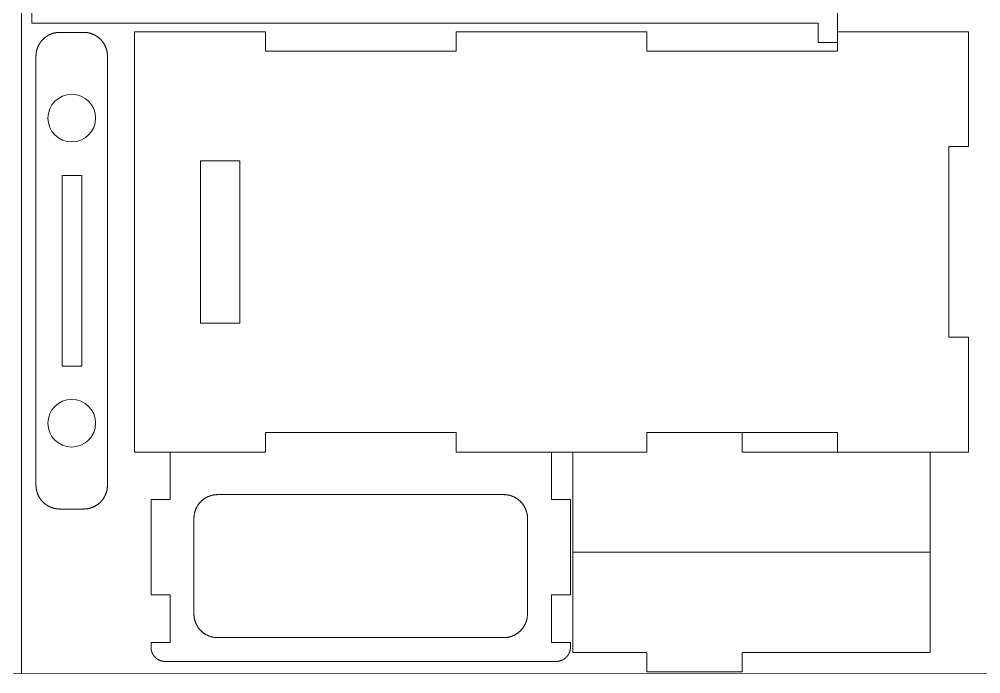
# Model space of a CAD drawing. Header units: inches. Extents: x -505 to 101, y 135 to 440.
# Drawn here: x -303.6 to -101.9, y 135.2 to 272.5 of the extents above; entities that cross this region are included whole.
import ezdxf

# ---------------------------------------------------------------- set-up
doc = ezdxf.new("R2010")
doc.units = ezdxf.units.IN
doc.header["$MEASUREMENT"] = 0
for name, color, linetype in [('Capa 1', 7, 'Continuous'), ('Capa 2', 20, 'Continuous'), ('Capa 3', 150, 'Continuous')]:
    doc.layers.add(name, color=color, linetype=linetype)

msp = doc.modelspace()

# ---------------------------------------------------------------- linework, layer by layer
at = {"layer": 'Capa 1', "color": 28, "lineweight": 9, "true_color": 0x11100b}
for points in [[(-303.12, 135.16), (-303.12, 439.55)], [(-300.97, 271.62), (-300.97, 351.62), (-135.97, 351.62), (-135.97, 355.62), (-131.97, 355.62), (-131.97, 267.62), (-135.97, 267.62), (-135.97, 271.62), (-300.97, 271.62)], [(-295.11, 269.72), (-290.11, 269.72), (-290.05, 269.72), (-290, 269.72), (-289.94, 269.72), (-289.89, 269.72), (-289.83, 269.72), (-289.77, 269.71), (-289.72, 269.71), (-289.66, 269.7), (-289.6, 269.7), (-289.55, 269.69), (-289.49, 269.69), (-289.43, 269.68), (-289.37, 269.67), (-289.32, 269.66), (-289.26, 269.65), (-289.2, 269.64), (-289.14, 269.63), (-289.08, 269.62), (-289.03, 269.61), (-288.97, 269.59), (-288.91, 269.58), (-288.85, 269.56), (-288.79, 269.55), (-288.73, 269.53), (-288.68, 269.51), (-288.62, 269.5), (-288.56, 269.48), (-288.5, 269.46), (-288.44, 269.44), (-288.39, 269.42), (-288.33, 269.4), (-288.27, 269.37), (-288.21, 269.35), (-288.15, 269.33), (-288.1, 269.3), (-288.04, 269.28), (-287.98, 269.25), (-287.93, 269.22), (-287.87, 269.19), (-287.81, 269.17), (-287.76, 269.14), (-287.7, 269.11), (-287.65, 269.08), (-287.59, 269.04), (-287.54, 269.01), (-287.48, 268.98), (-287.43, 268.94), (-287.37, 268.91), (-287.32, 268.87), (-287.27, 268.84), (-287.21, 268.8), (-287.16, 268.76), (-287.11, 268.73), (-287.06, 268.69), (-287.01, 268.65), (-286.96, 268.61), (-286.91, 268.57), (-286.86, 268.52), (-286.81, 268.48), (-286.76, 268.44), (-286.71, 268.39), (-286.67, 268.35), (-286.62, 268.31), (-286.57, 268.26), (-286.53, 268.21), (-286.48, 268.17), (-286.44, 268.12), (-286.4, 268.07), (-286.35, 268.02), (-286.31, 267.98), (-286.27, 267.93), (-286.23, 267.88), (-286.19, 267.83), (-286.15, 267.78), (-286.11, 267.72), (-286.07, 267.67), (-286.03, 267.62), (-286, 267.57), (-285.96, 267.51), (-285.92, 267.46), (-285.89, 267.41), (-285.86, 267.35), (-285.82, 267.3), (-285.79, 267.24), (-285.76, 267.19), (-285.73, 267.13), (-285.7, 267.08), (-285.67, 267.02), (-285.64, 266.96), (-285.61, 266.91), (-285.58, 266.85), (-285.56, 266.79), (-285.53, 266.74), (-285.51, 266.68), (-285.48, 266.62), (-285.46, 266.56), (-285.44, 266.51), (-285.42, 266.45), (-285.4, 266.39), (-285.38, 266.33), (-285.36, 266.28), (-285.34, 266.22), (-285.32, 266.16), (-285.3, 266.1), (-285.29, 266.04), (-285.27, 265.98), (-285.26, 265.93), (-285.24, 265.87), (-285.23, 265.81), (-285.22, 265.75), (-285.2, 265.69), (-285.19, 265.63), (-285.18, 265.58), (-285.17, 265.52), (-285.16, 265.46), (-285.16, 265.4), (-285.15, 265.35), (-285.14, 265.29), (-285.14, 265.23), (-285.13, 265.17), (-285.13, 265.12), (-285.12, 265.06), (-285.12, 265), (-285.11, 264.95), (-285.11, 264.89), (-285.11, 264.84), (-285.11, 264.78), (-285.11, 264.72), (-285.11, 174.72), (-285.11, 174.67), (-285.11, 174.61), (-285.11, 174.56), (-285.11, 174.5), (-285.12, 174.45), (-285.12, 174.39), (-285.13, 174.33), (-285.13, 174.28), (-285.14, 174.22), (-285.14, 174.16), (-285.15, 174.1), (-285.16, 174.05), (-285.16, 173.99), (-285.17, 173.93), (-285.18, 173.87), (-285.19, 173.81), (-285.2, 173.76), (-285.22, 173.7), (-285.23, 173.64), (-285.24, 173.58), (-285.26, 173.52), (-285.27, 173.47), (-285.29, 173.41), (-285.3, 173.35), (-285.32, 173.29), (-285.34, 173.23), (-285.36, 173.17), (-285.38, 173.12), (-285.4, 173.06), (-285.42, 173), (-285.44, 172.94), (-285.46, 172.88), (-285.48, 172.83), (-285.51, 172.77), (-285.53, 172.71), (-285.56, 172.65), (-285.58, 172.6), (-285.61, 172.54), (-285.64, 172.48), (-285.67, 172.43), (-285.7, 172.37), (-285.73, 172.32), (-285.76, 172.26), (-285.79, 172.21), (-285.82, 172.15), (-285.86, 172.1), (-285.89, 172.04), (-285.92, 171.99), (-285.96, 171.94), (-286, 171.88), (-286.03, 171.83), (-286.07, 171.78), (-286.11, 171.73), (-286.15, 171.67), (-286.19, 171.62), (-286.23, 171.57), (-286.27, 171.52), (-286.31, 171.47), (-286.35, 171.42), (-286.4, 171.38), (-286.44, 171.33), (-286.48, 171.28), (-286.53, 171.24), (-286.57, 171.19), (-286.62, 171.14), (-286.67, 171.1), (-286.71, 171.05), (-286.76, 171.01), (-286.81, 170.97), (-286.86, 170.93), (-286.91, 170.88), (-286.96, 170.84), (-287.01, 170.8), (-287.06, 170.76), (-287.11, 170.72), (-287.16, 170.69), (-287.21, 170.65), (-287.27, 170.61), (-287.32, 170.57), (-287.37, 170.54), (-287.43, 170.5), (-287.48, 170.47), (-287.54, 170.44), (-287.59, 170.41), (-287.65, 170.37), (-287.7, 170.34), (-287.76, 170.31), (-287.81, 170.28), (-287.87, 170.25), (-287.93, 170.23), (-287.98, 170.2), (-288.04, 170.17), (-288.1, 170.15), (-288.15, 170.12), (-288.21, 170.1), (-288.27, 170.08), (-288.33, 170.05), (-288.39, 170.03), (-288.44, 170.01), (-288.5, 169.99), (-288.56, 169.97), (-288.62, 169.95), (-288.68, 169.93), (-288.73, 169.92), (-288.79, 169.9), (-288.85, 169.89), (-288.91, 169.87), (-288.97, 169.86), (-289.03, 169.84), (-289.08, 169.83), (-289.14, 169.82), (-289.2, 169.81), (-289.26, 169.8), (-289.32, 169.79), (-289.37, 169.78), (-289.43, 169.77), (-289.49, 169.76), (-289.55, 169.76), (-289.6, 169.75), (-289.66, 169.74), (-289.72, 169.74), (-289.77, 169.74), (-289.83, 169.73), (-289.89, 169.73), (-289.94, 169.73), (-290, 169.73), (-290.05, 169.72), (-290.11, 169.72), (-295.11, 169.72), (-295.17, 169.72), (-295.22, 169.73), (-295.28, 169.73), (-295.33, 169.73), (-295.39, 169.73), (-295.45, 169.74), (-295.5, 169.74), (-295.56, 169.74), (-295.62, 169.75), (-295.67, 169.76), (-295.73, 169.76), (-295.79, 169.77), (-295.85, 169.78), (-295.9, 169.79), (-295.96, 169.8), (-296.02, 169.81), (-296.08, 169.82), (-296.14, 169.83), (-296.19, 169.84), (-296.25, 169.86), (-296.31, 169.87), (-296.37, 169.89), (-296.43, 169.9), (-296.49, 169.92), (-296.54, 169.93), (-296.6, 169.95), (-296.66, 169.97), (-296.72, 169.99), (-296.78, 170.01), (-296.83, 170.03), (-296.89, 170.05), (-296.95, 170.08), (-297.01, 170.1), (-297.07, 170.12), (-297.12, 170.15), (-297.18, 170.17), (-297.24, 170.2), (-297.29, 170.23), (-297.35, 170.25), (-297.41, 170.28), (-297.46, 170.31), (-297.52, 170.34), (-297.57, 170.37), (-297.63, 170.41), (-297.68, 170.44), (-297.74, 170.47), (-297.79, 170.5), (-297.85, 170.54), (-297.9, 170.57), (-297.95, 170.61), (-298, 170.65), (-298.06, 170.69), (-298.11, 170.72), (-298.16, 170.76), (-298.21, 170.8), (-298.26, 170.84), (-298.31, 170.88), (-298.36, 170.93), (-298.41, 170.97), (-298.46, 171.01), (-298.51, 171.05), (-298.55, 171.1), (-298.6, 171.14), (-298.65, 171.19), (-298.69, 171.24), (-298.74, 171.28), (-298.78, 171.33), (-298.82, 171.38), (-298.87, 171.42), (-298.91, 171.47), (-298.95, 171.52), (-298.99, 171.57), (-299.03, 171.62), (-299.07, 171.67), (-299.11, 171.73), (-299.15, 171.78), (-299.19, 171.83), (-299.22, 171.88), (-299.26, 171.94), (-299.29, 171.99), (-299.33, 172.04), (-299.36, 172.1), (-299.4, 172.15), (-299.43, 172.21), (-299.46, 172.26), (-299.49, 172.32), (-299.52, 172.37), (-299.55, 172.43), (-299.58, 172.48), (-299.61, 172.54), (-299.63, 172.6), (-299.66, 172.65), (-299.69, 172.71), (-299.71, 172.77), (-299.74, 172.83), (-299.76, 172.88), (-299.78, 172.94), (-299.8, 173), (-299.82, 173.06), (-299.84, 173.12), (-299.86, 173.17), (-299.88, 173.23), (-299.9, 173.29), (-299.92, 173.35), (-299.93, 173.41), (-299.95, 173.47), (-299.96, 173.52), (-299.98, 173.58), (-299.99, 173.64), (-300, 173.7), (-300.02, 173.76), (-300.03, 173.81), (-300.04, 173.87), (-300.05, 173.93), (-300.06, 173.99), (-300.06, 174.05), (-300.07, 174.1), (-300.08, 174.16), (-300.08, 174.22), (-300.09, 174.28), (-300.09, 174.33), (-300.1, 174.39), (-300.1, 174.45), (-300.1, 174.5), (-300.11, 174.56), (-300.11, 174.61), (-300.11, 174.67), (-300.11, 174.72), (-300.11, 264.72), (-300.11, 264.78), (-300.11, 264.84), (-300.11, 264.89), (-300.1, 264.95), (-300.1, 265), (-300.1, 265.06), (-300.09, 265.12), (-300.09, 265.17), (-300.08, 265.23), (-300.08, 265.29), (-300.07, 265.35), (-300.06, 265.4), (-300.06, 265.46), (-300.05, 265.52), (-300.04, 265.58), (-300.03, 265.63), (-300.02, 265.69), (-300, 265.75), (-299.99, 265.81), (-299.98, 265.87), (-299.96, 265.93), (-299.95, 265.98), (-299.93, 266.04), (-299.92, 266.1), (-299.9, 266.16), (-299.88, 266.22), (-299.86, 266.28), (-299.84, 266.33), (-299.82, 266.39), (-299.8, 266.45), (-299.78, 266.51), (-299.76, 266.56), (-299.74, 266.62), (-299.71, 266.68), (-299.69, 266.74), (-299.66, 266.79), (-299.63, 266.85), (-299.61, 266.91), (-299.58, 266.96), (-299.55, 267.02), (-299.52, 267.08), (-299.49, 267.13), (-299.46, 267.19), (-299.43, 267.24), (-299.4, 267.3), (-299.36, 267.35), (-299.33, 267.41), (-299.29, 267.46), (-299.26, 267.51), (-299.22, 267.57), (-299.19, 267.62), (-299.15, 267.67), (-299.11, 267.72), (-299.07, 267.78), (-299.03, 267.83), (-298.99, 267.88), (-298.95, 267.93), (-298.91, 267.98), (-298.87, 268.02), (-298.82, 268.07), (-298.78, 268.12), (-298.74, 268.17), (-298.69, 268.21), (-298.65, 268.26), (-298.6, 268.31), (-298.55, 268.35), (-298.51, 268.39), (-298.46, 268.44), (-298.41, 268.48), (-298.36, 268.52), (-298.31, 268.57), (-298.26, 268.61), (-298.21, 268.65), (-298.16, 268.69), (-298.11, 268.73), (-298.06, 268.76), (-298, 268.8), (-297.95, 268.84), (-297.9, 268.87), (-297.85, 268.91), (-297.79, 268.94), (-297.74, 268.98), (-297.68, 269.01), (-297.63, 269.04), (-297.57, 269.08), (-297.52, 269.11), (-297.46, 269.14), (-297.41, 269.17), (-297.35, 269.19), (-297.29, 269.22), (-297.24, 269.25), (-297.18, 269.28), (-297.12, 269.3), (-297.07, 269.33), (-297.01, 269.35), (-296.95, 269.37), (-296.89, 269.4), (-296.83, 269.42), (-296.78, 269.44), (-296.72, 269.46), (-296.66, 269.48), (-296.6, 269.5), (-296.54, 269.51), (-296.49, 269.53), (-296.43, 269.55), (-296.37, 269.56), (-296.31, 269.58), (-296.25, 269.59), (-296.19, 269.61), (-296.14, 269.62), (-296.08, 269.63), (-296.02, 269.64), (-295.96, 269.65), (-295.9, 269.66), (-295.85, 269.67), (-295.79, 269.68), (-295.73, 269.69), (-295.67, 269.69), (-295.62, 269.7), (-295.56, 269.7), (-295.5, 269.71), (-295.45, 269.71), (-295.39, 269.72), (-295.33, 269.72), (-295.28, 269.72), (-295.22, 269.72), (-295.17, 269.72), (-295.11, 269.72)], [(-171.97, 185.74), (-131.97, 185.74), (-131.97, 181.64), (-104.47, 181.64), (-104.47, 205.74), (-108.57, 205.74), (-108.57, 225.74), (-108.57, 245.74), (-104.47, 245.74), (-104.47, 269.84), (-131.97, 269.84), (-131.97, 265.74), (-171.97, 265.74), (-171.97, 269.84), (-211.97, 269.84), (-211.97, 265.74), (-251.97, 265.74), (-251.97, 269.84), (-279.47, 269.84), (-279.47, 225.74), (-279.47, 181.64), (-251.97, 181.64), (-251.97, 185.74), (-211.97, 185.74), (-211.97, 181.64), (-171.97, 181.64), (-171.97, 185.74)], [(-257.32, 208.74), (-265.62, 208.74), (-265.62, 225.74), (-265.62, 242.74), (-257.32, 242.74), (-257.32, 225.74), (-257.32, 208.74)], [(-290.51, 219.72), (-290.51, 199.72), (-294.61, 199.72), (-294.61, 219.72), (-294.61, 239.72), (-290.51, 239.72), (-290.51, 219.72)], [(-151.97, 185.74), (-151.97, 181.64)], [(-191.97, 181.74), (-191.97, 171.74), (-187.97, 171.74), (-187.97, 151.74), (-191.97, 151.74), (-191.97, 141.74), (-187.97, 141.74), (-187.97, 140.74), (-187.97, 140.71), (-187.97, 140.67), (-187.98, 140.64), (-187.98, 140.61), (-187.98, 140.57), (-187.98, 140.54), (-187.98, 140.5), (-187.99, 140.47), (-187.99, 140.44), (-187.99, 140.4), (-188, 140.37), (-188, 140.33), (-188.01, 140.3), (-188.01, 140.26), (-188.02, 140.23), (-188.02, 140.19), (-188.03, 140.16), (-188.04, 140.12), (-188.04, 140.09), (-188.05, 140.05), (-188.06, 140.02), (-188.07, 139.99), (-188.08, 139.95), (-188.09, 139.92), (-188.1, 139.88), (-188.11, 139.85), (-188.12, 139.81), (-188.13, 139.78), (-188.15, 139.74), (-188.16, 139.71), (-188.17, 139.67), (-188.18, 139.64), (-188.2, 139.6), (-188.21, 139.57), (-188.23, 139.53), (-188.24, 139.5), (-188.26, 139.46), (-188.27, 139.43), (-188.29, 139.4), (-188.31, 139.36), (-188.33, 139.33), (-188.34, 139.3), (-188.36, 139.26), (-188.38, 139.23), (-188.4, 139.2), (-188.42, 139.16), (-188.44, 139.13), (-188.46, 139.1), (-188.48, 139.07), (-188.51, 139.04), (-188.53, 139), (-188.55, 138.97), (-188.57, 138.94), (-188.6, 138.91), (-188.62, 138.88), (-188.64, 138.85), (-188.67, 138.82), (-188.69, 138.79), (-188.72, 138.76), (-188.75, 138.73), (-188.77, 138.7), (-188.8, 138.67), (-188.82, 138.65), (-188.85, 138.62), (-188.88, 138.59), (-188.91, 138.57), (-188.94, 138.54), (-188.96, 138.51), (-188.99, 138.49), (-189.02, 138.46), (-189.05, 138.44), (-189.08, 138.41), (-189.11, 138.39), (-189.14, 138.36), (-189.17, 138.34), (-189.21, 138.32), (-189.24, 138.29), (-189.27, 138.27), (-189.3, 138.25), (-189.33, 138.23), (-189.36, 138.21), (-189.4, 138.19), (-189.43, 138.17), (-189.46, 138.15), (-189.5, 138.13), (-189.53, 138.11), (-189.56, 138.09), (-189.6, 138.08), (-189.63, 138.06), (-189.66, 138.04), (-189.7, 138.03), (-189.73, 138.01), (-189.77, 137.99), (-189.8, 137.98), (-189.83, 137.97), (-189.87, 137.95), (-189.9, 137.94), (-189.94, 137.92), (-189.97, 137.91), (-190.01, 137.9), (-190.04, 137.89), (-190.08, 137.88), (-190.11, 137.87), (-190.15, 137.86), (-190.18, 137.85), (-190.22, 137.84), (-190.25, 137.83), (-190.29, 137.82), (-190.32, 137.81), (-190.36, 137.8), (-190.39, 137.8), (-190.43, 137.79), (-190.46, 137.78), (-190.5, 137.78), (-190.53, 137.77), (-190.57, 137.77), (-190.6, 137.76), (-190.64, 137.76), (-190.67, 137.76), (-190.7, 137.75), (-190.74, 137.75), (-190.77, 137.75), (-190.81, 137.75), (-190.84, 137.74), (-190.87, 137.74), (-190.91, 137.74), (-190.94, 137.74), (-190.97, 137.74), (-272.97, 137.74), (-273.01, 137.74), (-273.04, 137.74), (-273.07, 137.74), (-273.11, 137.74), (-273.14, 137.75), (-273.17, 137.75), (-273.21, 137.75), (-273.24, 137.75), (-273.28, 137.76), (-273.31, 137.76), (-273.35, 137.76), (-273.38, 137.77), (-273.42, 137.77), (-273.45, 137.78), (-273.48, 137.78), (-273.52, 137.79), (-273.55, 137.8), (-273.59, 137.8), (-273.62, 137.81), (-273.66, 137.82), (-273.69, 137.83), (-273.73, 137.84), (-273.76, 137.85), (-273.8, 137.86), (-273.83, 137.87), (-273.87, 137.88), (-273.9, 137.89), (-273.94, 137.9), (-273.97, 137.91), (-274.01, 137.92), (-274.04, 137.94), (-274.08, 137.95), (-274.11, 137.97), (-274.15, 137.98), (-274.18, 137.99), (-274.22, 138.01), (-274.25, 138.03), (-274.28, 138.04), (-274.32, 138.06), (-274.35, 138.08), (-274.38, 138.09), (-274.42, 138.11), (-274.45, 138.13), (-274.48, 138.15), (-274.52, 138.17), (-274.55, 138.19), (-274.58, 138.21), (-274.62, 138.23), (-274.65, 138.25), (-274.68, 138.27), (-274.71, 138.29), (-274.74, 138.32), (-274.77, 138.34), (-274.8, 138.36), (-274.83, 138.39), (-274.86, 138.41), (-274.89, 138.44), (-274.92, 138.46), (-274.95, 138.49), (-274.98, 138.51), (-275.01, 138.54), (-275.04, 138.57), (-275.07, 138.59), (-275.09, 138.62), (-275.12, 138.65), (-275.15, 138.67), (-275.18, 138.7), (-275.2, 138.73), (-275.23, 138.76), (-275.25, 138.79), (-275.28, 138.82), (-275.3, 138.85), (-275.33, 138.88), (-275.35, 138.91), (-275.37, 138.94), (-275.4, 138.97), (-275.42, 139), (-275.44, 139.04), (-275.46, 139.07), (-275.48, 139.1), (-275.51, 139.13), (-275.53, 139.16), (-275.55, 139.2), (-275.56, 139.23), (-275.58, 139.26), (-275.6, 139.3), (-275.62, 139.33), (-275.64, 139.36), (-275.66, 139.4), (-275.67, 139.43), (-275.69, 139.46), (-275.7, 139.5), (-275.72, 139.53), (-275.73, 139.57), (-275.75, 139.6), (-275.76, 139.64), (-275.78, 139.67), (-275.79, 139.71), (-275.8, 139.74), (-275.81, 139.78), (-275.83, 139.81), (-275.84, 139.85), (-275.85, 139.88), (-275.86, 139.92), (-275.87, 139.95), (-275.88, 139.99), (-275.89, 140.02), (-275.89, 140.05), (-275.9, 140.09), (-275.91, 140.12), (-275.92, 140.16), (-275.92, 140.19), (-275.93, 140.23), (-275.94, 140.26), (-275.94, 140.3), (-275.95, 140.33), (-275.95, 140.37), (-275.95, 140.4), (-275.96, 140.44), (-275.96, 140.47), (-275.96, 140.5), (-275.97, 140.54), (-275.97, 140.57), (-275.97, 140.61), (-275.97, 140.64), (-275.97, 140.67), (-275.97, 140.71), (-275.97, 140.74), (-275.97, 141.74), (-271.97, 141.74), (-271.97, 151.74), (-275.97, 151.74), (-275.97, 171.74), (-271.97, 171.74), (-271.97, 181.74)], [(-187.46, 160.64), (-187.46, 181.64)], [(-151.97, 181.64), (-112.49, 181.64)], [(-112.49, 181.64), (-112.49, 160.64)], [(-112.49, 160.64), (-187.46, 160.64)], [(-187.46, 139.64), (-187.46, 160.64)], [(-112.49, 160.64), (-112.49, 139.64)], [(-171.97, 139.64), (-187.46, 139.64)], [(-171.97, 135.54), (-171.97, 139.64)], [(-151.97, 139.64), (-151.97, 135.54)], [(-112.49, 139.64), (-151.97, 139.64)], [(-151.97, 135.54), (-171.97, 135.54)]]:
    msp.add_lwpolyline(points, dxfattribs=at)
at = {"layer": 'Capa 2', "color": 12, "lineweight": 9, "true_color": 0xe30e13}
msp.add_lwpolyline([(-261.97, 142.74), (-201.97, 142.74), (-201.89, 142.74), (-201.8, 142.74), (-201.71, 142.75), (-201.63, 142.75), (-201.54, 142.76), (-201.46, 142.77), (-201.37, 142.78), (-201.29, 142.79), (-201.2, 142.8), (-201.11, 142.82), (-201.03, 142.83), (-200.95, 142.85), (-200.86, 142.87), (-200.78, 142.89), (-200.69, 142.91), (-200.61, 142.93), (-200.53, 142.95), (-200.44, 142.98), (-200.36, 143.01), (-200.28, 143.04), (-200.2, 143.07), (-200.12, 143.1), (-200.04, 143.13), (-199.96, 143.16), (-199.88, 143.2), (-199.8, 143.24), (-199.73, 143.27), (-199.65, 143.31), (-199.57, 143.35), (-199.5, 143.4), (-199.42, 143.44), (-199.35, 143.48), (-199.28, 143.53), (-199.2, 143.58), (-199.13, 143.63), (-199.06, 143.68), (-198.99, 143.73), (-198.92, 143.78), (-198.86, 143.83), (-198.79, 143.89), (-198.72, 143.94), (-198.66, 144), (-198.59, 144.06), (-198.53, 144.11), (-198.47, 144.17), (-198.41, 144.24), (-198.35, 144.3), (-198.29, 144.36), (-198.23, 144.42), (-198.17, 144.49), (-198.12, 144.56), (-198.06, 144.62), (-198.01, 144.69), (-197.96, 144.76), (-197.91, 144.83), (-197.86, 144.9), (-197.81, 144.97), (-197.76, 145.04), (-197.72, 145.12), (-197.67, 145.19), (-197.63, 145.27), (-197.59, 145.34), (-197.55, 145.42), (-197.51, 145.49), (-197.47, 145.57), (-197.43, 145.65), (-197.4, 145.73), (-197.36, 145.81), (-197.33, 145.89), (-197.3, 145.97), (-197.27, 146.05), (-197.24, 146.13), (-197.21, 146.21), (-197.19, 146.29), (-197.16, 146.38), (-197.14, 146.46), (-197.12, 146.54), (-197.1, 146.63), (-197.08, 146.71), (-197.06, 146.8), (-197.05, 146.88), (-197.03, 146.97), (-197.02, 147.05), (-197.01, 147.14), (-197, 147.22), (-196.99, 147.31), (-196.99, 147.4), (-196.98, 147.48), (-196.98, 147.57), (-196.97, 147.65), (-196.97, 147.74), (-196.97, 167.74), (-196.97, 167.83), (-196.98, 167.91), (-196.98, 168), (-196.99, 168.09), (-196.99, 168.17), (-197, 168.26), (-197.01, 168.34), (-197.02, 168.43), (-197.03, 168.51), (-197.05, 168.6), (-197.06, 168.68), (-197.08, 168.77), (-197.1, 168.85), (-197.12, 168.94), (-197.14, 169.02), (-197.16, 169.1), (-197.19, 169.19), (-197.21, 169.27), (-197.24, 169.35), (-197.27, 169.43), (-197.3, 169.51), (-197.33, 169.59), (-197.36, 169.67), (-197.4, 169.75), (-197.43, 169.83), (-197.47, 169.91), (-197.51, 169.99), (-197.55, 170.06), (-197.59, 170.14), (-197.63, 170.22), (-197.67, 170.29), (-197.72, 170.36), (-197.76, 170.44), (-197.81, 170.51), (-197.86, 170.58), (-197.91, 170.65), (-197.96, 170.72), (-198.01, 170.79), (-198.06, 170.86), (-198.12, 170.93), (-198.17, 170.99), (-198.23, 171.06), (-198.29, 171.12), (-198.35, 171.18), (-198.41, 171.25), (-198.47, 171.31), (-198.53, 171.37), (-198.59, 171.43), (-198.66, 171.48), (-198.72, 171.54), (-198.79, 171.6), (-198.86, 171.65), (-198.92, 171.7), (-198.99, 171.76), (-199.06, 171.81), (-199.13, 171.86), (-199.2, 171.9), (-199.28, 171.95), (-199.35, 172), (-199.42, 172.04), (-199.5, 172.09), (-199.57, 172.13), (-199.65, 172.17), (-199.73, 172.21), (-199.8, 172.25), (-199.88, 172.28), (-199.96, 172.32), (-200.04, 172.35), (-200.12, 172.38), (-200.2, 172.42), (-200.28, 172.45), (-200.36, 172.47), (-200.44, 172.5), (-200.53, 172.53), (-200.61, 172.55), (-200.69, 172.57), (-200.78, 172.6), (-200.86, 172.62), (-200.95, 172.63), (-201.03, 172.65), (-201.11, 172.67), (-201.2, 172.68), (-201.29, 172.69), (-201.37, 172.7), (-201.46, 172.71), (-201.54, 172.72), (-201.63, 172.73), (-201.71, 172.73), (-201.8, 172.74), (-201.89, 172.74), (-201.97, 172.74), (-261.97, 172.74), (-262.06, 172.74), (-262.15, 172.74), (-262.23, 172.73), (-262.32, 172.73), (-262.4, 172.72), (-262.49, 172.71), (-262.58, 172.7), (-262.66, 172.69), (-262.75, 172.68), (-262.83, 172.67), (-262.92, 172.65), (-263, 172.63), (-263.09, 172.62), (-263.17, 172.6), (-263.25, 172.57), (-263.34, 172.55), (-263.42, 172.53), (-263.5, 172.5), (-263.58, 172.47), (-263.67, 172.45), (-263.75, 172.42), (-263.83, 172.38), (-263.91, 172.35), (-263.99, 172.32), (-264.06, 172.28), (-264.14, 172.25), (-264.22, 172.21), (-264.3, 172.17), (-264.37, 172.13), (-264.45, 172.09), (-264.52, 172.04), (-264.6, 172), (-264.67, 171.95), (-264.74, 171.9), (-264.81, 171.86), (-264.88, 171.81), (-264.95, 171.76), (-265.02, 171.7), (-265.09, 171.65), (-265.16, 171.6), (-265.22, 171.54), (-265.29, 171.48), (-265.35, 171.43), (-265.42, 171.37), (-265.48, 171.31), (-265.54, 171.25), (-265.6, 171.18), (-265.66, 171.12), (-265.72, 171.06), (-265.77, 170.99), (-265.83, 170.93), (-265.88, 170.86), (-265.94, 170.79), (-265.99, 170.72), (-266.04, 170.65), (-266.09, 170.58), (-266.14, 170.51), (-266.18, 170.44), (-266.23, 170.36), (-266.27, 170.29), (-266.32, 170.22), (-266.36, 170.14), (-266.4, 170.06), (-266.44, 169.99), (-266.48, 169.91), (-266.52, 169.83), (-266.55, 169.75), (-266.58, 169.67), (-266.62, 169.59), (-266.65, 169.51), (-266.68, 169.43), (-266.71, 169.35), (-266.73, 169.27), (-266.76, 169.19), (-266.78, 169.1), (-266.81, 169.02), (-266.83, 168.94), (-266.85, 168.85), (-266.87, 168.77), (-266.88, 168.68), (-266.9, 168.6), (-266.91, 168.51), (-266.93, 168.43), (-266.94, 168.34), (-266.95, 168.26), (-266.95, 168.17), (-266.96, 168.09), (-266.97, 168), (-266.97, 167.91), (-266.97, 167.83), (-266.97, 167.74), (-266.97, 147.74), (-266.97, 147.65), (-266.97, 147.57), (-266.97, 147.48), (-266.96, 147.4), (-266.95, 147.31), (-266.95, 147.22), (-266.94, 147.14), (-266.93, 147.05), (-266.91, 146.97), (-266.9, 146.88), (-266.88, 146.8), (-266.87, 146.71), (-266.85, 146.63), (-266.83, 146.54), (-266.81, 146.46), (-266.78, 146.38), (-266.76, 146.29), (-266.73, 146.21), (-266.71, 146.13), (-266.68, 146.05), (-266.65, 145.97), (-266.62, 145.89), (-266.58, 145.81), (-266.55, 145.73), (-266.52, 145.65), (-266.48, 145.57), (-266.44, 145.49), (-266.4, 145.42), (-266.36, 145.34), (-266.32, 145.27), (-266.27, 145.19), (-266.23, 145.12), (-266.18, 145.04), (-266.14, 144.97), (-266.09, 144.9), (-266.04, 144.83), (-265.99, 144.76), (-265.94, 144.69), (-265.88, 144.62), (-265.83, 144.56), (-265.77, 144.49), (-265.72, 144.42), (-265.66, 144.36), (-265.6, 144.3), (-265.54, 144.24), (-265.48, 144.17), (-265.42, 144.11), (-265.35, 144.06), (-265.29, 144), (-265.22, 143.94), (-265.16, 143.89), (-265.09, 143.83), (-265.02, 143.78), (-264.95, 143.73), (-264.88, 143.68), (-264.81, 143.63), (-264.74, 143.58), (-264.67, 143.53), (-264.6, 143.48), (-264.52, 143.44), (-264.45, 143.4), (-264.37, 143.35), (-264.3, 143.31), (-264.22, 143.27), (-264.14, 143.24), (-264.06, 143.2), (-263.99, 143.16), (-263.91, 143.13), (-263.83, 143.1), (-263.75, 143.07), (-263.67, 143.04), (-263.58, 143.01), (-263.5, 142.98), (-263.42, 142.95), (-263.34, 142.93), (-263.25, 142.91), (-263.17, 142.89), (-263.09, 142.87), (-263, 142.85), (-262.92, 142.83), (-262.83, 142.82), (-262.75, 142.8), (-262.66, 142.79), (-262.58, 142.78), (-262.49, 142.77), (-262.4, 142.76), (-262.32, 142.75), (-262.23, 142.75), (-262.15, 142.74), (-262.06, 142.74), (-261.97, 142.74)], dxfattribs=at)
for points in [[(-287.61, 251.72), (-287.61, 254.49), (-289.85, 256.72), (-292.61, 256.72), (-295.37, 256.72), (-297.61, 254.49), (-297.61, 251.72), (-297.61, 248.96), (-295.37, 246.72), (-292.61, 246.72), (-289.85, 246.72), (-287.61, 248.96), (-287.61, 251.72), (-287.61, 251.72), (-287.61, 251.72), (-287.61, 251.72)], [(-287.61, 187.72), (-287.61, 190.49), (-289.85, 192.72), (-292.61, 192.72), (-295.37, 192.72), (-297.61, 190.49), (-297.61, 187.72), (-297.61, 184.96), (-295.37, 182.72), (-292.61, 182.72), (-289.85, 182.72), (-287.61, 184.96), (-287.61, 187.72), (-287.61, 187.72), (-287.61, 187.72), (-287.61, 187.72)]]:
    msp.add_open_spline(points, degree=3, knots=[0, 0, 0, 0, 1, 1, 1, 2, 2, 2, 3, 3, 3, 4, 4, 4, 5, 5, 5, 5], dxfattribs=at)
at = {"layer": 'Capa 3', "lineweight": 0}
msp.add_lwpolyline([(-505.12, 439.55), (100.88, 439.55), (100.88, 135.16), (-505.15, 135.22), (-505.12, 439.55)], dxfattribs=at)

doc.saveas('drawing.dxf')
